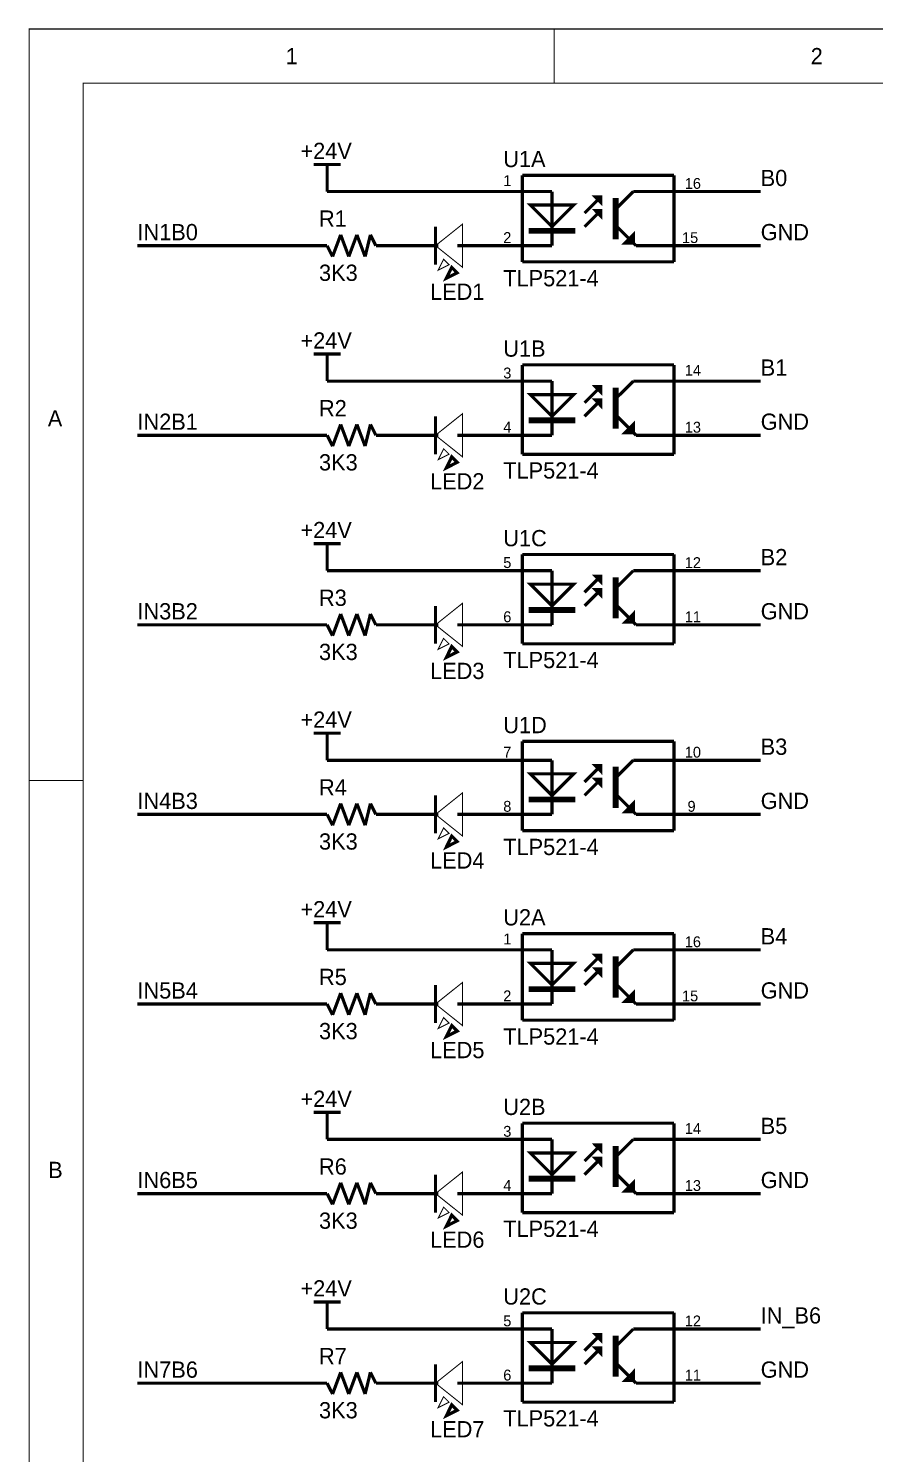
# Model space of a CAD drawing. Header units: millimetres. Extents: x 0 to 394, y 0 to 282.
# Drawn here: x 0 to 79.2, y 148.3 to 282 of the extents above; entities that cross this region are included whole.
import ezdxf

# ---------------------------------------------------------------- set-up
doc = ezdxf.new("R2010")
doc.units = ezdxf.units.MM
doc.layers.add('Sheet', color=255, linetype='Continuous')

msp = doc.modelspace()

# ---------------------------------------------------------------- linework, layer by layer
at = {"layer": 'Sheet'}
for points, const_width in [([(0, 281.94), (393.66, 281.94), (393.66, 0.04), (0, 0.04), (0, 281.94)], 0.0991), ([(49.21, 276.86), (49.21, 281.94)], 0.0991), ([(5.08, 276.86), (388.58, 276.86), (388.58, 5.12), (5.08, 5.12), (5.08, 276.86)], 0.0991), ([(26.67, 269.24), (29.21, 269.24)], 0.3), ([(27.94, 266.7), (27.94, 269.24)], 0.3), ([(46.23, 268.22), (46.23, 260.1)], 0.3), ([(46.23, 268.22), (60.45, 268.22)], 0.3), ([(60.45, 268.22), (60.45, 260.1)], 0.3), ([(27.94, 266.7), (43.18, 266.7)], 0.3), ([(45.72, 266.7), (43.18, 266.7)], 0.3), ([(45.72, 266.7), (49.02, 266.7)], 0.3), ([(49.02, 266.7), (49.02, 261.62)], 0.3), ([(53.59, 266.19), (52.07, 264.67)], 0.3), ([(56.64, 266.7), (55.12, 265.18)], 0.3), ([(56.64, 266.7), (60.96, 266.7)], 0.3), ([(60.96, 266.7), (63.5, 266.7)], 0.3), ([(63.5, 266.7), (68.58, 266.7)], 0.3), ([(53.59, 264.92), (52.07, 263.4)], 0.3), ([(38.1, 263.4), (38.1, 259.84)], 0.3), ([(55.12, 263.4), (56.9, 261.62)], 0.3), ([(28.45, 260.6), (29.21, 262.64)], 0.3), ([(29.97, 260.6), (29.21, 262.64)], 0.3), ([(29.97, 260.6), (30.73, 262.64)], 0.3), ([(30.73, 262.64), (31.5, 260.6)], 0.3), ([(32, 262.64), (31.5, 260.6)], 0.3), ([(32, 262.64), (32.51, 261.62)], 0.3), ([(10.16, 261.62), (25.4, 261.62)], 0.3), ([(27.94, 261.62), (25.4, 261.62)], 0.3), ([(27.43, 261.62), (27.94, 261.62)], 0.3), ([(28.45, 260.6), (27.94, 261.62)], 0.3), ([(33.02, 261.62), (32.51, 261.62)], 0.3), ([(33.02, 261.62), (35.56, 261.62)], 0.3), ([(38.1, 261.62), (35.56, 261.62)], 0.3), ([(37.85, 261.62), (38.35, 261.62)], 0.3), ([(40.13, 261.62), (40.89, 261.62)], 0.3), ([(40.64, 261.62), (43.18, 261.62)], 0.3), ([(45.72, 261.62), (43.18, 261.62)], 0.3), ([(45.72, 261.62), (49.02, 261.62)], 0.3), ([(56.9, 261.62), (60.96, 261.62)], 0.3), ([(60.96, 261.62), (63.5, 261.62)], 0.3), ([(63.5, 261.62), (68.58, 261.62)], 0.3), ([(46.23, 260.1), (60.45, 260.1)], 0.3), ([(26.67, 251.46), (29.21, 251.46)], 0.3), ([(27.94, 248.92), (27.94, 251.46)], 0.3), ([(46.23, 250.44), (60.45, 250.44)], 0.3), ([(46.23, 250.44), (46.23, 242.06)], 0.3), ([(60.45, 250.44), (60.45, 242.06)], 0.3), ([(27.94, 248.92), (43.18, 248.92)], 0.3), ([(45.72, 248.92), (43.18, 248.92)], 0.3), ([(45.72, 248.92), (49.02, 248.92)], 0.3), ([(49.02, 248.92), (49.02, 243.84)], 0.3), ([(56.64, 248.92), (55.12, 247.4)], 0.3), ([(56.64, 248.92), (60.96, 248.92)], 0.3), ([(60.96, 248.92), (63.5, 248.92)], 0.3), ([(63.5, 248.92), (68.58, 248.92)], 0.3), ([(53.59, 248.41), (52.07, 246.89)], 0.3), ([(53.59, 247.14), (52.07, 245.62)], 0.3), ([(28.45, 242.82), (29.21, 244.86)], 0.3), ([(29.97, 242.82), (29.21, 244.86)], 0.3), ([(29.97, 242.82), (30.73, 244.86)], 0.3), ([(30.73, 244.86), (31.5, 242.82)], 0.3), ([(32, 244.86), (31.5, 242.82)], 0.3), ([(32, 244.86), (32.51, 243.84)], 0.3), ([(38.1, 245.62), (38.1, 242.06)], 0.3), ([(55.12, 245.62), (56.9, 243.84)], 0.3), ([(10.16, 243.84), (25.4, 243.84)], 0.3), ([(27.94, 243.84), (25.4, 243.84)], 0.3), ([(27.43, 243.84), (27.94, 243.84)], 0.3), ([(28.45, 242.82), (27.94, 243.84)], 0.3), ([(33.02, 243.84), (32.51, 243.84)], 0.3), ([(33.02, 243.84), (35.56, 243.84)], 0.3), ([(38.1, 243.84), (35.56, 243.84)], 0.3), ([(37.85, 243.84), (38.35, 243.84)], 0.3), ([(40.13, 243.84), (40.89, 243.84)], 0.3), ([(40.64, 243.84), (43.18, 243.84)], 0.3), ([(45.72, 243.84), (43.18, 243.84)], 0.3), ([(45.72, 243.84), (49.02, 243.84)], 0.3), ([(56.9, 243.84), (60.96, 243.84)], 0.3), ([(60.96, 243.84), (63.5, 243.84)], 0.3), ([(63.5, 243.84), (68.58, 243.84)], 0.3), ([(46.23, 242.06), (60.45, 242.06)], 0.3), ([(26.67, 233.68), (29.21, 233.68)], 0.3), ([(27.94, 231.14), (27.94, 233.68)], 0.3), ([(46.23, 232.66), (60.45, 232.66)], 0.3), ([(46.23, 232.66), (46.23, 224.28)], 0.3), ([(60.45, 232.66), (60.45, 224.28)], 0.3), ([(27.94, 231.14), (43.18, 231.14)], 0.3), ([(45.72, 231.14), (43.18, 231.14)], 0.3), ([(45.72, 231.14), (49.02, 231.14)], 0.3), ([(49.02, 231.14), (49.02, 226.06)], 0.3), ([(56.64, 231.14), (55.12, 229.62)], 0.3), ([(56.64, 231.14), (60.96, 231.14)], 0.3), ([(60.96, 231.14), (63.5, 231.14)], 0.3), ([(63.5, 231.14), (68.58, 231.14)], 0.3), ([(53.59, 230.63), (52.07, 229.11)], 0.3), ([(53.59, 229.36), (52.07, 227.84)], 0.3), ([(28.45, 225.04), (29.21, 227.08)], 0.3), ([(29.97, 225.04), (29.21, 227.08)], 0.3), ([(29.97, 225.04), (30.73, 227.08)], 0.3), ([(30.73, 227.08), (31.5, 225.04)], 0.3), ([(32, 227.08), (31.5, 225.04)], 0.3), ([(32, 227.08), (32.51, 226.06)], 0.3), ([(38.1, 227.84), (38.1, 224.28)], 0.3), ([(55.12, 227.84), (56.9, 226.06)], 0.3), ([(10.16, 226.06), (25.4, 226.06)], 0.3), ([(27.94, 226.06), (25.4, 226.06)], 0.3), ([(27.43, 226.06), (27.94, 226.06)], 0.3), ([(28.45, 225.04), (27.94, 226.06)], 0.3), ([(33.02, 226.06), (32.51, 226.06)], 0.3), ([(33.02, 226.06), (35.56, 226.06)], 0.3), ([(38.1, 226.06), (35.56, 226.06)], 0.3), ([(37.85, 226.06), (38.35, 226.06)], 0.3), ([(40.13, 226.06), (40.89, 226.06)], 0.3), ([(40.64, 226.06), (43.18, 226.06)], 0.3), ([(45.72, 226.06), (43.18, 226.06)], 0.3), ([(45.72, 226.06), (49.02, 226.06)], 0.3), ([(56.9, 226.06), (60.96, 226.06)], 0.3), ([(60.96, 226.06), (63.5, 226.06)], 0.3), ([(63.5, 226.06), (68.58, 226.06)], 0.3), ([(46.23, 224.28), (60.45, 224.28)], 0.3), ([(26.67, 215.9), (29.21, 215.9)], 0.3), ([(27.94, 213.36), (27.94, 215.9)], 0.3), ([(46.23, 215.14), (60.45, 215.14)], 0.3), ([(46.23, 215.14), (46.23, 206.76)], 0.3), ([(60.45, 215.14), (60.45, 206.76)], 0.3), ([(27.94, 213.36), (43.18, 213.36)], 0.3), ([(45.72, 213.36), (43.18, 213.36)], 0.3), ([(45.72, 213.36), (49.02, 213.36)], 0.3), ([(49.02, 213.36), (49.02, 208.28)], 0.3), ([(53.59, 212.85), (52.07, 211.33)], 0.3), ([(56.64, 213.36), (55.12, 211.84)], 0.3), ([(56.64, 213.36), (60.96, 213.36)], 0.3), ([(60.96, 213.36), (63.5, 213.36)], 0.3), ([(63.5, 213.36), (68.58, 213.36)], 0.3), ([(5.08, 211.46), (0, 211.46)], 0.0991), ([(53.59, 211.58), (52.07, 210.06)], 0.3), ([(38.1, 210.06), (38.1, 206.5)], 0.3), ([(55.12, 210.06), (56.9, 208.28)], 0.3), ([(28.45, 207.26), (29.21, 209.3)], 0.3), ([(29.97, 207.26), (29.21, 209.3)], 0.3), ([(29.97, 207.26), (30.73, 209.3)], 0.3), ([(30.73, 209.3), (31.5, 207.26)], 0.3), ([(32, 209.3), (31.5, 207.26)], 0.3), ([(32, 209.3), (32.51, 208.28)], 0.3), ([(10.16, 208.28), (25.4, 208.28)], 0.3), ([(27.94, 208.28), (25.4, 208.28)], 0.3), ([(27.43, 208.28), (27.94, 208.28)], 0.3), ([(28.45, 207.26), (27.94, 208.28)], 0.3), ([(33.02, 208.28), (32.51, 208.28)], 0.3), ([(33.02, 208.28), (35.56, 208.28)], 0.3), ([(38.1, 208.28), (35.56, 208.28)], 0.3), ([(37.85, 208.28), (38.35, 208.28)], 0.3), ([(40.13, 208.28), (40.89, 208.28)], 0.3), ([(40.64, 208.28), (43.18, 208.28)], 0.3), ([(45.72, 208.28), (43.18, 208.28)], 0.3), ([(45.72, 208.28), (49.02, 208.28)], 0.3), ([(56.9, 208.28), (60.96, 208.28)], 0.3), ([(60.96, 208.28), (63.5, 208.28)], 0.3), ([(63.5, 208.28), (68.58, 208.28)], 0.3), ([(46.23, 206.76), (60.45, 206.76)], 0.3), ([(26.67, 198.12), (29.21, 198.12)], 0.3), ([(27.94, 195.58), (27.94, 198.12)], 0.3), ([(46.23, 197.1), (46.23, 188.98)], 0.3), ([(46.23, 197.1), (60.45, 197.1)], 0.3), ([(60.45, 197.1), (60.45, 188.98)], 0.3), ([(27.94, 195.58), (43.18, 195.58)], 0.3), ([(45.72, 195.58), (43.18, 195.58)], 0.3), ([(45.72, 195.58), (49.02, 195.58)], 0.3), ([(49.02, 195.58), (49.02, 190.5)], 0.3), ([(53.59, 195.07), (52.07, 193.55)], 0.3), ([(56.64, 195.58), (55.12, 194.06)], 0.3), ([(56.64, 195.58), (60.96, 195.58)], 0.3), ([(60.96, 195.58), (63.5, 195.58)], 0.3), ([(63.5, 195.58), (68.58, 195.58)], 0.3), ([(53.59, 193.8), (52.07, 192.28)], 0.3), ([(28.45, 189.48), (29.21, 191.52)], 0.3), ([(29.97, 189.48), (29.21, 191.52)], 0.3), ([(29.97, 189.48), (30.73, 191.52)], 0.3), ([(30.73, 191.52), (31.5, 189.48)], 0.3), ([(32, 191.52), (31.5, 189.48)], 0.3), ([(32, 191.52), (32.51, 190.5)], 0.3), ([(38.1, 192.28), (38.1, 188.72)], 0.3), ([(55.12, 192.28), (56.9, 190.5)], 0.3), ([(10.16, 190.5), (25.4, 190.5)], 0.3), ([(27.94, 190.5), (25.4, 190.5)], 0.3), ([(27.43, 190.5), (27.94, 190.5)], 0.3), ([(28.45, 189.48), (27.94, 190.5)], 0.3), ([(33.02, 190.5), (32.51, 190.5)], 0.3), ([(33.02, 190.5), (35.56, 190.5)], 0.3), ([(38.1, 190.5), (35.56, 190.5)], 0.3), ([(37.85, 190.5), (38.35, 190.5)], 0.3), ([(40.13, 190.5), (40.89, 190.5)], 0.3), ([(40.64, 190.5), (43.18, 190.5)], 0.3), ([(45.72, 190.5), (43.18, 190.5)], 0.3), ([(45.72, 190.5), (49.02, 190.5)], 0.3), ([(56.9, 190.5), (60.96, 190.5)], 0.3), ([(60.96, 190.5), (63.5, 190.5)], 0.3), ([(63.5, 190.5), (68.58, 190.5)], 0.3), ([(46.23, 188.98), (60.45, 188.98)], 0.3), ([(26.67, 180.34), (29.21, 180.34)], 0.3), ([(27.94, 177.8), (27.94, 180.34)], 0.3), ([(46.23, 179.32), (60.45, 179.32)], 0.3), ([(46.23, 179.32), (46.23, 170.94)], 0.3), ([(60.45, 179.32), (60.45, 170.94)], 0.3), ([(27.94, 177.8), (43.18, 177.8)], 0.3), ([(45.72, 177.8), (43.18, 177.8)], 0.3), ([(45.72, 177.8), (49.02, 177.8)], 0.3), ([(49.02, 177.8), (49.02, 172.72)], 0.3), ([(56.64, 177.8), (55.12, 176.28)], 0.3), ([(56.64, 177.8), (60.96, 177.8)], 0.3), ([(60.96, 177.8), (63.5, 177.8)], 0.3), ([(63.5, 177.8), (68.58, 177.8)], 0.3), ([(53.59, 177.29), (52.07, 175.77)], 0.3), ([(53.59, 176.02), (52.07, 174.5)], 0.3), ([(28.45, 171.7), (29.21, 173.74)], 0.3), ([(29.97, 171.7), (29.21, 173.74)], 0.3), ([(29.97, 171.7), (30.73, 173.74)], 0.3), ([(30.73, 173.74), (31.5, 171.7)], 0.3), ([(32, 173.74), (31.5, 171.7)], 0.3), ([(32, 173.74), (32.51, 172.72)], 0.3), ([(38.1, 174.5), (38.1, 170.94)], 0.3), ([(55.12, 174.5), (56.9, 172.72)], 0.3), ([(10.16, 172.72), (25.4, 172.72)], 0.3), ([(27.94, 172.72), (25.4, 172.72)], 0.3), ([(27.43, 172.72), (27.94, 172.72)], 0.3), ([(28.45, 171.7), (27.94, 172.72)], 0.3), ([(33.02, 172.72), (32.51, 172.72)], 0.3), ([(33.02, 172.72), (35.56, 172.72)], 0.3), ([(38.1, 172.72), (35.56, 172.72)], 0.3), ([(37.85, 172.72), (38.35, 172.72)], 0.3), ([(40.13, 172.72), (40.89, 172.72)], 0.3), ([(40.64, 172.72), (43.18, 172.72)], 0.3), ([(45.72, 172.72), (43.18, 172.72)], 0.3), ([(45.72, 172.72), (49.02, 172.72)], 0.3), ([(56.9, 172.72), (60.96, 172.72)], 0.3), ([(60.96, 172.72), (63.5, 172.72)], 0.3), ([(63.5, 172.72), (68.58, 172.72)], 0.3), ([(46.23, 170.94), (60.45, 170.94)], 0.3), ([(26.67, 162.56), (29.21, 162.56)], 0.3), ([(27.94, 160.02), (27.94, 162.56)], 0.3), ([(46.23, 161.54), (60.45, 161.54)], 0.3), ([(46.23, 161.54), (46.23, 153.16)], 0.3), ([(60.45, 161.54), (60.45, 153.16)], 0.3), ([(27.94, 160.02), (43.18, 160.02)], 0.3), ([(45.72, 160.02), (43.18, 160.02)], 0.3), ([(45.72, 160.02), (49.02, 160.02)], 0.3), ([(49.02, 160.02), (49.02, 154.94)], 0.3), ([(53.59, 159.51), (52.07, 157.99)], 0.3), ([(56.64, 160.02), (55.12, 158.5)], 0.3), ([(56.64, 160.02), (60.96, 160.02)], 0.3), ([(60.96, 160.02), (63.5, 160.02)], 0.3), ([(63.5, 160.02), (68.58, 160.02)], 0.3), ([(53.59, 158.24), (52.07, 156.72)], 0.3), ([(38.1, 156.72), (38.1, 153.16)], 0.3), ([(55.12, 156.72), (56.9, 154.94)], 0.3), ([(10.16, 154.94), (25.4, 154.94)], 0.3), ([(27.94, 154.94), (25.4, 154.94)], 0.3), ([(27.43, 154.94), (27.94, 154.94)], 0.3), ([(28.45, 153.92), (27.94, 154.94)], 0.3), ([(28.45, 153.92), (29.21, 155.96)], 0.3), ([(29.97, 153.92), (29.21, 155.96)], 0.3), ([(29.97, 153.92), (30.73, 155.96)], 0.3), ([(30.73, 155.96), (31.5, 153.92)], 0.3), ([(32, 155.96), (31.5, 153.92)], 0.3), ([(32, 155.96), (32.51, 154.94)], 0.3), ([(33.02, 154.94), (32.51, 154.94)], 0.3), ([(33.02, 154.94), (35.56, 154.94)], 0.3), ([(38.1, 154.94), (35.56, 154.94)], 0.3), ([(37.85, 154.94), (38.35, 154.94)], 0.3), ([(40.13, 154.94), (40.89, 154.94)], 0.3), ([(40.64, 154.94), (43.18, 154.94)], 0.3), ([(45.72, 154.94), (43.18, 154.94)], 0.3), ([(45.72, 154.94), (49.02, 154.94)], 0.3), ([(56.9, 154.94), (60.96, 154.94)], 0.3), ([(60.96, 154.94), (63.5, 154.94)], 0.3), ([(63.5, 154.94), (68.58, 154.94)], 0.3), ([(46.23, 153.16), (60.45, 153.16)], 0.3)]:
    msp.add_lwpolyline(points, dxfattribs=dict(at, const_width=const_width))
for points, const_width in [([(53.59, 265.68), (53.09, 266.19), (53.59, 266.19), (53.59, 265.68)], 0.3), ([(53.59, 265.68), (53.59, 266.19), (53.09, 266.19), (53.59, 265.68)], 0.3), ([(55.12, 262.38), (54.86, 262.38), (54.86, 265.94), (55.12, 265.94), (55.12, 262.38)], 0.3), ([(55.12, 265.94), (54.86, 265.94), (54.86, 262.38), (55.12, 262.38), (55.12, 265.94)], 0.3), ([(49.02, 263.4), (46.99, 265.43), (51.05, 265.43), (49.02, 263.4)], 0.3), ([(46.99, 265.43), (51.05, 265.43), (49.02, 263.4), (46.99, 265.43)], 0.3), ([(53.59, 264.41), (53.09, 264.92), (53.59, 264.92), (53.59, 264.41)], 0.3), ([(53.59, 264.41), (53.59, 264.92), (53.09, 264.92), (53.59, 264.41)], 0.3), ([(40.64, 259.59), (38.1, 261.62), (40.64, 263.65), (40.64, 259.59)], 0.0991), ([(40.64, 263.65), (40.64, 259.59), (38.1, 261.62), (40.64, 263.65)], 0.0991), ([(51.05, 262.89), (46.99, 262.89), (46.99, 263.14), (51.05, 263.14), (51.05, 262.89)], 0.3), ([(51.05, 263.14), (51.05, 262.89), (46.99, 262.89), (46.99, 263.14), (51.05, 263.14)], 0.3), ([(56.64, 261.87), (55.88, 261.87), (56.64, 262.64), (56.64, 261.87)], 0.3), ([(56.64, 262.64), (56.64, 261.87), (55.88, 261.87), (56.64, 262.64)], 0.3), ([(39.37, 259.84), (38.35, 259.33), (38.86, 260.35), (39.37, 259.84)], 0.0991), ([(38.86, 260.35), (39.37, 259.84), (38.35, 259.33), (38.86, 260.35)], 0.0991), ([(40.13, 259.08), (39.12, 258.57), (39.62, 259.59), (40.13, 259.08)], 0.3), ([(39.62, 259.59), (40.13, 259.08), (39.12, 258.57), (39.62, 259.59)], 0.0991), ([(49.02, 245.62), (46.99, 247.65), (51.05, 247.65), (49.02, 245.62)], 0.3), ([(46.99, 247.65), (51.05, 247.65), (49.02, 245.62), (46.99, 247.65)], 0.3), ([(53.59, 247.9), (53.09, 248.41), (53.59, 248.41), (53.59, 247.9)], 0.3), ([(53.59, 247.9), (53.59, 248.41), (53.09, 248.41), (53.59, 247.9)], 0.3), ([(53.59, 246.63), (53.09, 247.14), (53.59, 247.14), (53.59, 246.63)], 0.3), ([(53.59, 246.63), (53.59, 247.14), (53.09, 247.14), (53.59, 246.63)], 0.3), ([(55.12, 244.6), (54.86, 244.6), (54.86, 248.16), (55.12, 248.16), (55.12, 244.6)], 0.3), ([(55.12, 248.16), (54.86, 248.16), (54.86, 244.6), (55.12, 244.6), (55.12, 248.16)], 0.3), ([(40.64, 241.81), (38.1, 243.84), (40.64, 245.87), (40.64, 241.81)], 0.0991), ([(40.64, 245.87), (40.64, 241.81), (38.1, 243.84), (40.64, 245.87)], 0.0991), ([(51.05, 245.11), (46.99, 245.11), (46.99, 245.36), (51.05, 245.36), (51.05, 245.11)], 0.3), ([(51.05, 245.36), (51.05, 245.11), (46.99, 245.11), (46.99, 245.36), (51.05, 245.36)], 0.3), ([(56.64, 244.09), (55.88, 244.09), (56.64, 244.86), (56.64, 244.09)], 0.3), ([(56.64, 244.86), (56.64, 244.09), (55.88, 244.09), (56.64, 244.86)], 0.3), ([(39.37, 242.06), (38.35, 241.55), (38.86, 242.57), (39.37, 242.06)], 0.0991), ([(38.86, 242.57), (39.37, 242.06), (38.35, 241.55), (38.86, 242.57)], 0.0991), ([(40.13, 241.3), (39.12, 240.79), (39.62, 241.81), (40.13, 241.3)], 0.3), ([(39.62, 241.81), (40.13, 241.3), (39.12, 240.79), (39.62, 241.81)], 0.0991), ([(49.02, 227.84), (46.99, 229.87), (51.05, 229.87), (49.02, 227.84)], 0.3), ([(46.99, 229.87), (51.05, 229.87), (49.02, 227.84), (46.99, 229.87)], 0.3), ([(53.59, 230.12), (53.09, 230.63), (53.59, 230.63), (53.59, 230.12)], 0.3), ([(53.59, 230.12), (53.59, 230.63), (53.09, 230.63), (53.59, 230.12)], 0.3), ([(55.12, 226.82), (54.86, 226.82), (54.86, 230.38), (55.12, 230.38), (55.12, 226.82)], 0.3), ([(55.12, 230.38), (54.86, 230.38), (54.86, 226.82), (55.12, 226.82), (55.12, 230.38)], 0.3), ([(53.59, 228.85), (53.09, 229.36), (53.59, 229.36), (53.59, 228.85)], 0.3), ([(53.59, 228.85), (53.59, 229.36), (53.09, 229.36), (53.59, 228.85)], 0.3), ([(40.64, 224.03), (38.1, 226.06), (40.64, 228.09), (40.64, 224.03)], 0.0991), ([(40.64, 228.09), (40.64, 224.03), (38.1, 226.06), (40.64, 228.09)], 0.0991), ([(51.05, 227.33), (46.99, 227.33), (46.99, 227.58), (51.05, 227.58), (51.05, 227.33)], 0.3), ([(51.05, 227.58), (51.05, 227.33), (46.99, 227.33), (46.99, 227.58), (51.05, 227.58)], 0.3), ([(56.64, 226.31), (55.88, 226.31), (56.64, 227.08), (56.64, 226.31)], 0.3), ([(56.64, 227.08), (56.64, 226.31), (55.88, 226.31), (56.64, 227.08)], 0.3), ([(39.37, 224.28), (38.35, 223.77), (38.86, 224.79), (39.37, 224.28)], 0.0991), ([(38.86, 224.79), (39.37, 224.28), (38.35, 223.77), (38.86, 224.79)], 0.0991), ([(40.13, 223.52), (39.12, 223.01), (39.62, 224.03), (40.13, 223.52)], 0.3), ([(39.62, 224.03), (40.13, 223.52), (39.12, 223.01), (39.62, 224.03)], 0.0991), ([(53.59, 212.34), (53.09, 212.85), (53.59, 212.85), (53.59, 212.34)], 0.3), ([(53.59, 212.34), (53.59, 212.85), (53.09, 212.85), (53.59, 212.34)], 0.3), ([(55.12, 209.04), (54.86, 209.04), (54.86, 212.6), (55.12, 212.6), (55.12, 209.04)], 0.3), ([(55.12, 212.6), (54.86, 212.6), (54.86, 209.04), (55.12, 209.04), (55.12, 212.6)], 0.3), ([(49.02, 210.06), (46.99, 212.09), (51.05, 212.09), (49.02, 210.06)], 0.3), ([(46.99, 212.09), (51.05, 212.09), (49.02, 210.06), (46.99, 212.09)], 0.3), ([(53.59, 211.07), (53.09, 211.58), (53.59, 211.58), (53.59, 211.07)], 0.3), ([(53.59, 211.07), (53.59, 211.58), (53.09, 211.58), (53.59, 211.07)], 0.3), ([(40.64, 206.25), (38.1, 208.28), (40.64, 210.31), (40.64, 206.25)], 0.0991), ([(40.64, 210.31), (40.64, 206.25), (38.1, 208.28), (40.64, 210.31)], 0.0991), ([(51.05, 209.55), (46.99, 209.55), (46.99, 209.8), (51.05, 209.8), (51.05, 209.55)], 0.3), ([(51.05, 209.8), (51.05, 209.55), (46.99, 209.55), (46.99, 209.8), (51.05, 209.8)], 0.3), ([(56.64, 208.53), (55.88, 208.53), (56.64, 209.3), (56.64, 208.53)], 0.3), ([(56.64, 209.3), (56.64, 208.53), (55.88, 208.53), (56.64, 209.3)], 0.3), ([(39.37, 206.5), (38.35, 205.99), (38.86, 207.01), (39.37, 206.5)], 0.0991), ([(38.86, 207.01), (39.37, 206.5), (38.35, 205.99), (38.86, 207.01)], 0.0991), ([(40.13, 205.74), (39.12, 205.23), (39.62, 206.25), (40.13, 205.74)], 0.3), ([(39.62, 206.25), (40.13, 205.74), (39.12, 205.23), (39.62, 206.25)], 0.0991), ([(53.59, 194.56), (53.09, 195.07), (53.59, 195.07), (53.59, 194.56)], 0.3), ([(53.59, 194.56), (53.59, 195.07), (53.09, 195.07), (53.59, 194.56)], 0.3), ([(49.02, 192.28), (46.99, 194.31), (51.05, 194.31), (49.02, 192.28)], 0.3), ([(46.99, 194.31), (51.05, 194.31), (49.02, 192.28), (46.99, 194.31)], 0.3), ([(53.59, 193.29), (53.09, 193.8), (53.59, 193.8), (53.59, 193.29)], 0.3), ([(53.59, 193.29), (53.59, 193.8), (53.09, 193.8), (53.59, 193.29)], 0.3), ([(55.12, 191.26), (54.86, 191.26), (54.86, 194.82), (55.12, 194.82), (55.12, 191.26)], 0.3), ([(55.12, 194.82), (54.86, 194.82), (54.86, 191.26), (55.12, 191.26), (55.12, 194.82)], 0.3), ([(40.64, 188.47), (38.1, 190.5), (40.64, 192.53), (40.64, 188.47)], 0.0991), ([(40.64, 192.53), (40.64, 188.47), (38.1, 190.5), (40.64, 192.53)], 0.0991), ([(51.05, 191.77), (46.99, 191.77), (46.99, 192.02), (51.05, 192.02), (51.05, 191.77)], 0.3), ([(51.05, 192.02), (51.05, 191.77), (46.99, 191.77), (46.99, 192.02), (51.05, 192.02)], 0.3), ([(56.64, 190.75), (55.88, 190.75), (56.64, 191.52), (56.64, 190.75)], 0.3), ([(56.64, 191.52), (56.64, 190.75), (55.88, 190.75), (56.64, 191.52)], 0.3), ([(39.37, 188.72), (38.35, 188.21), (38.86, 189.23), (39.37, 188.72)], 0.0991), ([(38.86, 189.23), (39.37, 188.72), (38.35, 188.21), (38.86, 189.23)], 0.0991), ([(40.13, 187.96), (39.12, 187.45), (39.62, 188.47), (40.13, 187.96)], 0.3), ([(39.62, 188.47), (40.13, 187.96), (39.12, 187.45), (39.62, 188.47)], 0.0991), ([(49.02, 174.5), (46.99, 176.53), (51.05, 176.53), (49.02, 174.5)], 0.3), ([(46.99, 176.53), (51.05, 176.53), (49.02, 174.5), (46.99, 176.53)], 0.3), ([(53.59, 176.78), (53.09, 177.29), (53.59, 177.29), (53.59, 176.78)], 0.3), ([(53.59, 176.78), (53.59, 177.29), (53.09, 177.29), (53.59, 176.78)], 0.3), ([(55.12, 173.48), (54.86, 173.48), (54.86, 177.04), (55.12, 177.04), (55.12, 173.48)], 0.3), ([(55.12, 177.04), (54.86, 177.04), (54.86, 173.48), (55.12, 173.48), (55.12, 177.04)], 0.3), ([(53.59, 175.51), (53.09, 176.02), (53.59, 176.02), (53.59, 175.51)], 0.3), ([(53.59, 175.51), (53.59, 176.02), (53.09, 176.02), (53.59, 175.51)], 0.3), ([(40.64, 170.69), (38.1, 172.72), (40.64, 174.75), (40.64, 170.69)], 0.0991), ([(40.64, 174.75), (40.64, 170.69), (38.1, 172.72), (40.64, 174.75)], 0.0991), ([(51.05, 173.99), (46.99, 173.99), (46.99, 174.24), (51.05, 174.24), (51.05, 173.99)], 0.3), ([(51.05, 174.24), (51.05, 173.99), (46.99, 173.99), (46.99, 174.24), (51.05, 174.24)], 0.3), ([(56.64, 172.97), (55.88, 172.97), (56.64, 173.74), (56.64, 172.97)], 0.3), ([(56.64, 173.74), (56.64, 172.97), (55.88, 172.97), (56.64, 173.74)], 0.3), ([(39.37, 170.94), (38.35, 170.43), (38.86, 171.45), (39.37, 170.94)], 0.0991), ([(38.86, 171.45), (39.37, 170.94), (38.35, 170.43), (38.86, 171.45)], 0.0991), ([(40.13, 170.18), (39.12, 169.67), (39.62, 170.69), (40.13, 170.18)], 0.3), ([(39.62, 170.69), (40.13, 170.18), (39.12, 169.67), (39.62, 170.69)], 0.0991), ([(53.59, 159), (53.09, 159.51), (53.59, 159.51), (53.59, 159)], 0.3), ([(53.59, 159), (53.59, 159.51), (53.09, 159.51), (53.59, 159)], 0.3), ([(55.12, 155.7), (54.86, 155.7), (54.86, 159.26), (55.12, 159.26), (55.12, 155.7)], 0.3), ([(55.12, 159.26), (54.86, 159.26), (54.86, 155.7), (55.12, 155.7), (55.12, 159.26)], 0.3), ([(49.02, 156.72), (46.99, 158.75), (51.05, 158.75), (49.02, 156.72)], 0.3), ([(46.99, 158.75), (51.05, 158.75), (49.02, 156.72), (46.99, 158.75)], 0.3), ([(53.59, 157.73), (53.09, 158.24), (53.59, 158.24), (53.59, 157.73)], 0.3), ([(53.59, 157.73), (53.59, 158.24), (53.09, 158.24), (53.59, 157.73)], 0.3), ([(40.64, 152.91), (38.1, 154.94), (40.64, 156.97), (40.64, 152.91)], 0.0991), ([(40.64, 156.97), (40.64, 152.91), (38.1, 154.94), (40.64, 156.97)], 0.0991), ([(51.05, 156.21), (46.99, 156.21), (46.99, 156.46), (51.05, 156.46), (51.05, 156.21)], 0.3), ([(51.05, 156.46), (51.05, 156.21), (46.99, 156.21), (46.99, 156.46), (51.05, 156.46)], 0.3), ([(56.64, 155.19), (55.88, 155.19), (56.64, 155.96), (56.64, 155.19)], 0.3), ([(56.64, 155.96), (56.64, 155.19), (55.88, 155.19), (56.64, 155.96)], 0.3), ([(39.37, 153.16), (38.35, 152.65), (38.86, 153.67), (39.37, 153.16)], 0.0991), ([(38.86, 153.67), (39.37, 153.16), (38.35, 152.65), (38.86, 153.67)], 0.0991), ([(40.13, 152.4), (39.12, 151.89), (39.62, 152.91), (40.13, 152.4)], 0.3), ([(39.62, 152.91), (40.13, 152.4), (39.12, 151.89), (39.62, 152.91)], 0.0991)]:
    msp.add_lwpolyline(points, close=True, dxfattribs=dict(at, const_width=const_width))

# ---------------------------------------------------------------- texts
for s, height, p in [('1', 1.52, (24.06, 278.64)), ('2', 1.52, (73.27, 278.64)), ('+24V', 1.524, (25.44, 269.75)), ('U1A', 1.524, (44.45, 268.99)), ('B0', 1.524, (68.58, 267.21)), ('1', 1.02, (44.45, 267.21)), ('16', 1.016, (61.47, 266.95)), ('R1', 1.524, (27.18, 263.4)), ('IN1B0', 1.524, (10.16, 262.13)), ('GND', 1.524, (68.58, 262.13)), ('2', 1.02, (44.45, 261.87)), ('15', 1.016, (61.21, 261.87)), ('3K3', 1.524, (27.18, 258.32)), ('TLP521-4', 1.524, (44.45, 257.81)), ('LED1', 1.524, (37.59, 256.54)), ('+24V', 1.524, (25.44, 251.97)), ('U1B', 1.524, (44.45, 251.21)), ('3', 1.02, (44.45, 249.17)), ('14', 1.016, (61.47, 249.43)), ('B1', 1.524, (68.58, 249.43)), ('A', 1.52, (1.76, 244.67)), ('R2', 1.524, (27.18, 245.62)), ('IN2B1', 1.524, (10.16, 244.35)), ('4', 1.02, (44.45, 244.09)), ('13', 1.016, (61.47, 244.09)), ('GND', 1.524, (68.58, 244.35)), ('3K3', 1.524, (27.18, 240.54)), ('TLP521-4', 1.524, (44.45, 239.78)), ('LED2', 1.524, (37.59, 238.76)), ('+24V', 1.524, (25.44, 234.19)), ('U1C', 1.524, (44.45, 233.43)), ('B2', 1.524, (68.58, 231.65)), ('5', 1.02, (44.45, 231.39)), ('12', 1.016, (61.47, 231.39)), ('R3', 1.524, (27.18, 227.84)), ('IN3B2', 1.524, (10.16, 226.57)), ('6', 1.02, (44.45, 226.31)), ('11', 1.016, (61.47, 226.31)), ('GND', 1.524, (68.58, 226.57)), ('3K3', 1.524, (27.18, 222.76)), ('TLP521-4', 1.524, (44.45, 222)), ('LED3', 1.524, (37.59, 220.98)), ('+24V', 1.524, (25.44, 216.41)), ('U1D', 1.524, (44.45, 215.9)), ('B3', 1.524, (68.58, 213.87)), ('7', 1.02, (44.45, 213.61)), ('10', 1.016, (61.47, 213.61)), ('R4', 1.524, (27.18, 210.06)), ('IN4B3', 1.524, (10.16, 208.79)), ('GND', 1.524, (68.58, 208.79)), ('8', 1.02, (44.45, 208.53)), ('9', 1.02, (61.72, 208.53)), ('3K3', 1.524, (27.18, 204.98)), ('TLP521-4', 1.524, (44.45, 204.47)), ('LED4', 1.524, (37.59, 203.2)), ('+24V', 1.524, (25.44, 198.63)), ('U2A', 1.524, (44.45, 197.87)), ('1', 1.02, (44.45, 196.09)), ('16', 1.016, (61.47, 195.83)), ('B4', 1.524, (68.58, 196.09)), ('R5', 1.524, (27.18, 192.28)), ('IN5B4', 1.524, (10.16, 191.01)), ('GND', 1.524, (68.58, 191.01)), ('2', 1.02, (44.45, 190.75)), ('15', 1.016, (61.21, 190.75)), ('3K3', 1.524, (27.18, 187.2)), ('TLP521-4', 1.524, (44.45, 186.69)), ('LED5', 1.524, (37.59, 185.42)), ('+24V', 1.524, (25.44, 180.85)), ('U2B', 1.524, (44.45, 180.09)), ('3', 1.02, (44.45, 178.05)), ('14', 1.016, (61.47, 178.31)), ('B5', 1.524, (68.58, 178.31)), ('B', 1.52, (1.8, 174.18)), ('R6', 1.524, (27.18, 174.5)), ('IN6B5', 1.524, (10.16, 173.23)), ('4', 1.02, (44.45, 172.97)), ('13', 1.016, (61.47, 172.97)), ('GND', 1.524, (68.58, 173.23)), ('3K3', 1.524, (27.18, 169.42)), ('TLP521-4', 1.524, (44.45, 168.66)), ('LED6', 1.524, (37.59, 167.64)), ('+24V', 1.524, (25.44, 163.07)), ('U2C', 1.524, (44.45, 162.31)), ('IN_B6', 1.524, (68.58, 160.53)), ('5', 1.02, (44.45, 160.27)), ('12', 1.016, (61.47, 160.27)), ('R7', 1.524, (27.18, 156.72)), ('IN7B6', 1.524, (10.16, 155.45)), ('GND', 1.524, (68.58, 155.45)), ('6', 1.02, (44.45, 155.19)), ('11', 1.016, (61.47, 155.19)), ('3K3', 1.524, (27.18, 151.64)), ('TLP521-4', 1.524, (44.45, 150.88)), ('LED7', 1.524, (37.59, 149.86))]:
    msp.add_text(s, height=height, dxfattribs=at).set_placement(p)

doc.saveas('drawing.dxf')
